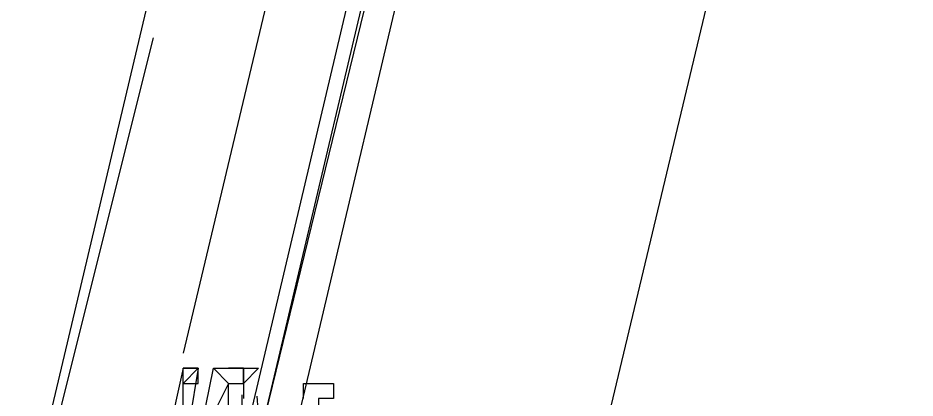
# Model space of a CAD drawing. Header units: feet. Extents: x -84 to 198, y -22 to 181.
# Drawn here: x 136.013 to 136.809, y 113.031 to 113.369 of the extents above; entities that cross this region are included whole.
import ezdxf

# ---------------------------------------------------------------- set-up
doc = ezdxf.new("R2010")
doc.units = ezdxf.units.FT
doc.layers.add('A-LINEA', color=7, linetype='CONTINUOUS')

msp = doc.modelspace()

# ---------------------------------------------------------------- linework, layer by layer
at = {"layer": 'A-LINEA'}
for p, q in [((136.0267, 112.9511), (137.6533, 119.8311)), ((136.5467, 114.6978), (136.16, 113.0711)), ((136.1333, 113.3511), (136.0133, 112.8711)), ((136.1733, 113.0578), (136.16, 112.9778)), ((136.16, 113.0578), (136.16, 113.0578)), ((136.16, 113.0578), (136.16, 113.0578)), ((136.1733, 113.0578), (136.16, 112.9778)), ((136.16, 113.0578), (136.16, 113.0578)), ((136.16, 113.0578), (136.16, 113.0578)), ((136.16, 113.0578), (136.16, 113.0578)), ((136.16, 113.0578), (136.16, 113.0578)), ((136.1733, 113.0578), (136.1733, 113.0578)), ((136.1733, 113.0578), (136.1733, 113.0578)), ((136.1733, 113.0578), (136.1733, 113.0578)), ((136.1733, 113.0578), (136.1733, 113.0578)), ((136.1733, 113.0578), (136.1733, 113.0578)), ((136.1733, 113.0578), (136.1733, 113.0578)), ((136.1733, 113.0578), (136.1733, 113.0578)), ((136.1733, 113.0578), (136.1733, 113.0578)), ((136.1867, 113.0578), (136.1867, 113.0578)), ((136.1867, 113.0578), (136.1867, 113.0578)), ((136.1867, 113.0578), (136.1867, 113.0578)), ((136.1867, 113.0578), (136.1867, 113.0578)), ((136.2133, 113.0578), (136.2133, 113.0578)), ((136.2133, 113.0578), (136.2133, 113.0578)), ((136.16, 113.0444), (136.16, 113.0444)), ((136.16, 113.0444), (136.16, 113.0444)), ((136.16, 113.0444), (136.16, 113.0444)), ((136.1733, 113.0444), (136.1733, 113.0444)), ((136.1733, 113.0444), (136.1733, 113.0444)), ((136.1733, 113.0444), (136.1733, 113.0444)), ((136.2, 113.0444), (136.2, 113.0444)), ((136.2, 113.0444), (136.2, 113.0444)), ((136.2133, 113.0444), (136.2133, 113.0444)), ((136.2133, 113.0444), (136.2133, 113.0311)), ((136.2133, 113.0444), (136.2133, 113.0444)), ((136.2126, 113.016), (136.2123, 113.0343)), ((136.2265, 113.0213), (136.2255, 113.0332))]:
    msp.add_line(p, q, dxfattribs=at)
for points in [[(136.4933, 112.8311), (136.92, 114.6178), (137.2933, 116.1778)], [(136.6133, 114.6844), (136.2133, 112.9911), (136.2267, 112.9911), (136.6267, 114.6844)], [(136.6533, 114.6711), (136.2533, 112.9778), (136.24, 112.9778), (136.2267, 112.9911), (136.64, 114.6844)], [(136.2533, 112.9111), (136.2667, 112.9378), (136.2533, 112.9378), (136.24, 112.9378), (136.2267, 112.9378), (136.2133, 112.9378), (136.2, 112.9511), (136.1867, 112.9511), (136.1733, 112.9511), (136.1733, 112.9244), (136.1467, 112.9378), (136.16, 113.0178), (136.16, 113.0311), (136.16, 113.0578), (136.1733, 113.0578), (136.16, 113.0444), (136.1733, 113.0444), (136.1733, 113.0578), (136.16, 113.0578), (136.1333, 112.9378)], [(136.2533, 112.9111), (136.2667, 112.9378), (136.2533, 112.9378), (136.24, 112.9378), (136.2267, 112.9378), (136.2133, 112.9378), (136.2, 112.9511), (136.1867, 112.9511), (136.1733, 112.9511), (136.1733, 112.9244), (136.1467, 112.9378), (136.16, 113.0178), (136.16, 113.0311), (136.16, 113.0578), (136.1733, 113.0578), (136.16, 113.0444), (136.1733, 113.0444), (136.1733, 113.0578), (136.16, 113.0578), (136.1333, 112.9378)], [(136.2533, 112.9111), (136.2667, 112.9378), (136.2533, 112.9378), (136.24, 112.9378), (136.2267, 112.9378), (136.2133, 112.9378), (136.2, 112.9511), (136.1867, 112.9511), (136.1733, 112.9511), (136.1733, 112.9244), (136.1467, 112.9378), (136.16, 113.0178), (136.16, 113.0311), (136.16, 113.0578), (136.1733, 113.0578), (136.16, 113.0444), (136.1733, 113.0444), (136.1733, 113.0578), (136.16, 113.0578), (136.1333, 112.9378)], [(136.28, 112.9644), (136.1733, 112.9911), (136.1867, 113.0578), (136.2, 113.0444), (136.1867, 113.0178), (136.2, 113.0178), (136.2, 113.0311)], [(136.28, 112.9644), (136.1733, 112.9911), (136.1867, 113.0578), (136.2, 113.0444), (136.1867, 113.0178), (136.2, 113.0178), (136.2, 113.0311)], [(136.1867, 113.0578), (136.2133, 113.0578), (136.2133, 113.0444), (136.2133, 113.0444)], [(136.1867, 113.0578), (136.2133, 113.0578), (136.2133, 113.0444), (136.2133, 113.0444)], [(136.2, 112.9911), (136.2, 113.0178), (136.2, 113.0444), (136.2133, 113.0444), (136.2133, 113.0578), (136.2, 113.0578), (136.2267, 113.0578), (136.2133, 113.0444)], [(136.2667, 113.0311), (136.2667, 113.0444), (136.2933, 113.0444), (136.2933, 113.0311), (136.28, 113.0311), (136.28, 113.0178), (136.2667, 113.0044), (136.28, 113.0044), (136.2667, 113.0044), (136.2667, 112.9911), (136.2533, 112.9778), (136.2, 112.9911)]]:
    msp.add_lwpolyline(points, dxfattribs=at)

doc.saveas('drawing.dxf')
